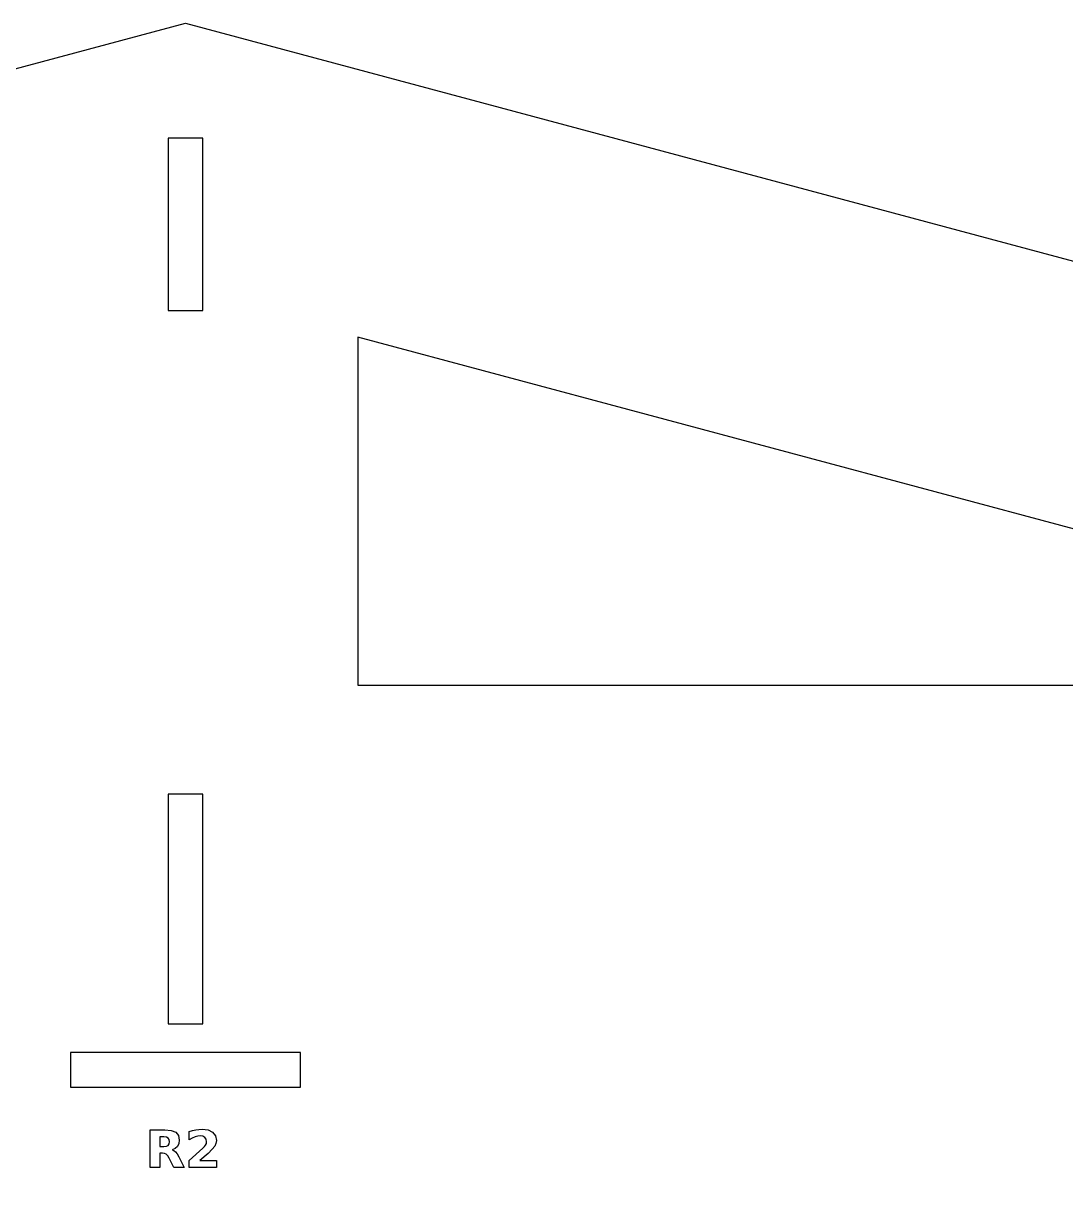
# Model space of a CAD drawing. Header units: millimetres. Extents: x 12 to 1034, y 12 to 869.
# Drawn here: x 454.2 to 635.8, y 515.5 to 717.7 of the extents above; entities that cross this region are included whole.
import ezdxf

# ---------------------------------------------------------------- set-up
doc = ezdxf.new("R2010")
doc.units = ezdxf.units.MM
doc.layers.add('CUT', color=1, linetype='Continuous')
doc.layers.add('ENGRAVE', color=5, linetype='Continuous')

msp = doc.modelspace()

# ---------------------------------------------------------------- linework, layer by layer
at = {"layer": 'CUT', "color": 1}
for points in [[(852.5, 12.5), (512.5, 12.5), (452.5, 12.5), (112.5, 12.5), (52.5, 12.5), (12.5, 12.5), (12.5, 42.5), (52.5, 42.5), (52.5, 512.5), (52.5, 555.91), (52.5, 602.5), (482.5, 717.72), (912.5, 602.5), (912.5, 555.91), (912.5, 512.5), (912.5, 42.5), (952.5, 42.5), (952.5, 12.5), (912.5, 12.5)], [(485.5, 667.72), (485.5, 697.72), (479.5, 697.72), (479.5, 667.72)], [(512.5, 602.5), (738.63, 602.5), (512.5, 663.09)], [(485.5, 583.5), (479.5, 583.5), (479.5, 543.5), (485.5, 543.5)], [(502.5, 538.5), (462.5, 538.5), (462.5, 532.5), (502.5, 532.5)]]:
    msp.add_lwpolyline(points, close=True, dxfattribs=at)
at = {"layer": 'ENGRAVE', "color": 5}
for points in [[(478.02, 520.98), (478.02, 518.5), (476.33, 518.5), (476.33, 525.06), (478.91, 525.06), (480.03, 524.95), (480.81, 524.63), (481.26, 524.06), (481.41, 523.25), (481.34, 522.66), (481.1, 522.18), (480.71, 521.82), (480.15, 521.57), (480.48, 521.44), (480.77, 521.21), (481.05, 520.86), (481.33, 520.36), (482.25, 518.5), (480.45, 518.5), (479.65, 520.13), (479.4, 520.54), (479.16, 520.8), (478.87, 520.94), (478.5, 520.98)], [(478.73, 522.15), (479.19, 522.2), (479.49, 522.35), (479.67, 522.61), (479.72, 523), (479.67, 523.38), (479.49, 523.64), (479.19, 523.79), (478.73, 523.84), (478.02, 523.84), (478.02, 522.15)], [(485.02, 519.74), (487.91, 519.74), (487.91, 518.5), (483.14, 518.5), (483.14, 519.74), (485.54, 521.86), (485.82, 522.14), (486.01, 522.42), (486.13, 522.71), (486.17, 523), (486.09, 523.42), (485.86, 523.74), (485.49, 523.95), (485.03, 524.02), (484.62, 523.98), (484.17, 523.86), (483.68, 523.64), (483.16, 523.35), (483.16, 524.79), (483.73, 524.96), (484.29, 525.08), (484.84, 525.15), (485.38, 525.18), (486.43, 525.05), (487.21, 524.66), (487.7, 524.04), (487.87, 523.22), (487.8, 522.7), (487.59, 522.22), (487.16, 521.67), (486.43, 520.97)]]:
    msp.add_lwpolyline(points, close=True, dxfattribs=at)

doc.saveas('drawing.dxf')
